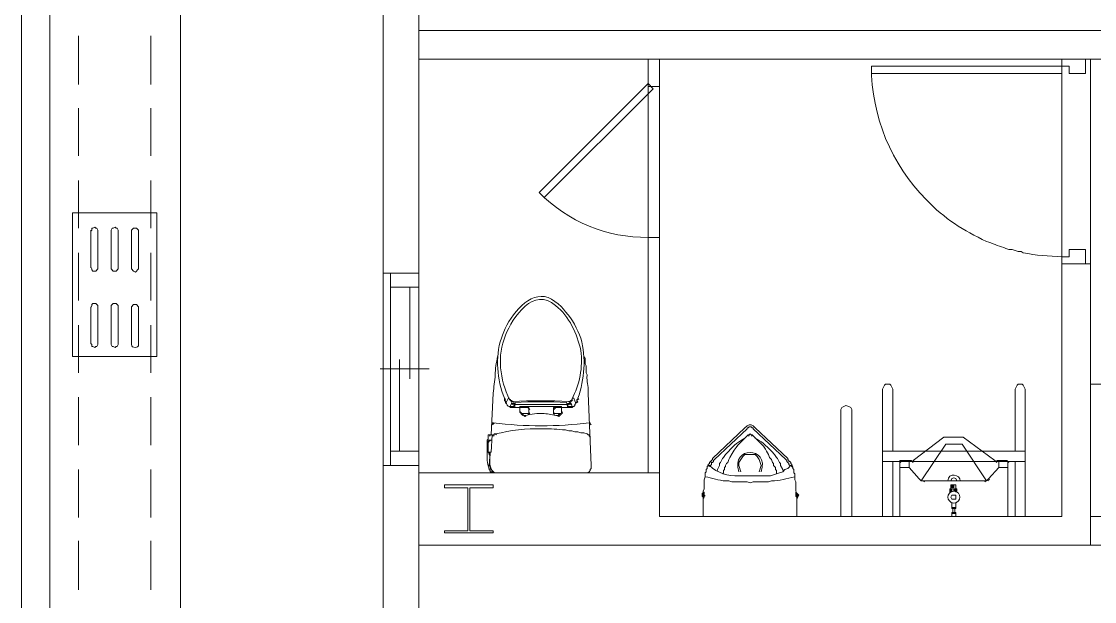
# Model space of a CAD drawing. Header units: millimetres. Extents: x -15161 to 10473752, y -72817 to 33960.
# Drawn here: x 9382.4 to 9828.2, y 2603.1 to 2844.3 of the extents above; entities that cross this region are included whole.
import ezdxf

# ---------------------------------------------------------------- set-up
doc = ezdxf.new("R2010")
doc.units = ezdxf.units.MM
doc.layers.add('PDF_幾何圖形', color=7, linetype='Continuous')

# ---------------------------------------------------------------- blocks, each defined once
blk = doc.blocks.new('拆除後的建築底圖1131126')
at = {"layer": 'PDF_幾何圖形', "lineweight": 0}
for points in [[(10789.34, -581.49), (9382.37, -762.29), (9382.37, 3697.84), (9394.22, 3697.84), (9394.22, -748.74), (10787.64, -569.64)], [(9532.68, 3547.11), (9532.68, -46.74), (9448.42, -46.74), (9448.42, 3547.11)], [(9438.68, 2704.96), (9438.68, 2764.66), (9403.54, 2764.66), (9403.54, 2704.96)], [(9585.6, 2686.75), (9585.6, 2687.17), (9585.18, 2687.17)], [(9586.45, 2686.33), (9586.03, 2686.33), (9586.03, 2686.75)], [(9586.87, 2685.9), (9586.45, 2686.33)], [(9587.3, 2685.06), (9586.87, 2685.48)], [(9587.3, 2685.06), (9586.87, 2685.48)], [(9610.16, 2685.9), (9609.74, 2686.33)], [(9610.16, 2685.9), (9609.74, 2686.33)], [(9589.84, 2681.67), (9589.41, 2681.67), (9589.41, 2682.09)], [(9590.26, 2680.82), (9590.26, 2681.25), (9589.84, 2681.25)], [(9591.95, 2679.98), (9591.53, 2680.4)], [(9578.83, 2677.01), (9578.4, 2677.44)], [(9618.63, 2677.01), (9618.63, 2677.44), (9618.2, 2677.44)], [(9618.63, 2677.01), (9618.2, 2677.44)], [(9619.05, 2676.59), (9618.63, 2677.01)], [(9547.5, 2659.65), (9547.5, 2566.08), (9532.68, 2566.08), (9532.68, 2659.65)], [(9558.08, 2650.34), (9558.08, 2651.61), (9578.4, 2651.61), (9578.4, 2650.34), (9568.67, 2650.34), (9568.67, 2632.56), (9578.4, 2632.56), (9578.4, 2631.71), (9558.08, 2631.71), (9558.08, 2632.56), (9567.82, 2632.56), (9567.82, 2650.34)], [(9769.78, 2647.37), (9768.94, 2647.37), (9768.51, 2646.53), (9768.94, 2645.68), (9770.63, 2645.68), (9770.63, 2647.37)]]:
    blk.add_lwpolyline(points, close=True, dxfattribs=at)
for points in [[(9532.68, 2739.68), (9532.68, 2937.83), (9547.5, 2937.83), (9547.5, 3017.85), (9547.5, 3346.84), (9532.68, 3346.84), (9532.68, 3476.82)], [(9547.5, 2885.33), (9594.92, 2885.33), (9594.92, 2911.58), (9594.92, 2937.83), (9547.5, 2937.83), (9547.5, 2739.68), (9532.68, 2739.68), (9532.68, 2659.65)], [(9382.37, 2878.13), (9382.37, 2778.21)], [(9547.5, 2840.45), (9856.58, 2840.45)], [(9406.08, 2818.01), (9406.08, 2838.33)], [(9436.14, 2818.01), (9436.14, 2838.33)], [(9448.42, 2818.01), (9448.42, 2838.33)], [(9547.5, 2828.59), (9856.58, 2828.59)], [(9647.42, 2828.59), (9647.42, 2817.16), (9642.76, 2817.16), (9642.76, 2828.59)], [(9826.52, 2743.49), (9826.52, 2828.59), (9814.66, 2828.59), (9814.66, 2825.63), (9817.63, 2825.63), (9817.63, 2822.66), (9824.4, 2822.66), (9824.4, 2828.59)], [(9814.66, 2822.66), (9814.66, 2743.49), (9814.66, 2746.45), (9817.63, 2746.45), (9817.63, 2749.41), (9824.4, 2749.41), (9824.4, 2743.49)], [(9647.42, 2818.43), (9647.42, 2754.5), (9642.76, 2754.5), (9642.76, 2818.43)], [(9406.08, 2788.37), (9406.08, 2808.27)], [(9436.14, 2788.37), (9436.14, 2808.27)], [(9448.42, 2788.37), (9448.42, 2808.27)], [(9406.08, 2758.31), (9406.08, 2778.21)], [(9436.14, 2758.31), (9436.14, 2778.21)], [(9448.42, 2758.31), (9448.42, 2778.21)], [(9642.76, 2656.69), (9642.76, 2774.4)], [(9647.42, 2656.69), (9647.42, 2774.4)], [(9382.37, 2757.88), (9382.37, 2737.98)], [(9411.16, 2757.04), (9411.58, 2757.46), (9411.58, 2758.31), (9412.01, 2758.31), (9412.85, 2758.73), (9413.28, 2758.31), (9413.7, 2758.31), (9414.12, 2757.46), (9414.12, 2757.04)], [(9411.16, 2757.46), (9411.16, 2741.79)], [(9414.12, 2757.46), (9414.12, 2741.79)], [(9419.63, 2757.04), (9419.63, 2757.46), (9420.05, 2758.31), (9420.47, 2758.31), (9421.32, 2758.73), (9421.75, 2758.31), (9422.17, 2758.31), (9422.59, 2757.46), (9422.59, 2757.04)], [(9419.63, 2757.46), (9419.63, 2741.79)], [(9422.59, 2757.46), (9422.59, 2741.79)], [(9428.1, 2756.61), (9428.1, 2757.46), (9428.94, 2758.31), (9430.21, 2758.31), (9431.06, 2757.46), (9431.06, 2756.61)], [(9428.1, 2757.04), (9428.1, 2741.79), (9428.1, 2741.37), (9428.94, 2740.52), (9429.79, 2740.1), (9431.06, 2741.37), (9431.06, 2741.79), (9431.06, 2757.04)], [(9406.08, 2728.24), (9406.08, 2748.14)], [(9436.14, 2728.24), (9436.14, 2748.14)], [(9448.42, 2728.24), (9448.42, 2748.14)], [(9790.53, 2750.26), (9791.38, 2749.84), (9792.65, 2749.41), (9793.92, 2749.41), (9795.19, 2748.99), (9796.46, 2748.57), (9797.73, 2748.57), (9798.57, 2748.14)], [(9414.12, 2742.22), (9414.12, 2741.37), (9413.28, 2740.52), (9412.01, 2740.52), (9411.58, 2740.95), (9411.58, 2741.37), (9411.16, 2742.22)], [(9422.59, 2742.22), (9422.59, 2741.37), (9421.75, 2740.52), (9420.47, 2740.52), (9419.63, 2741.37), (9419.63, 2742.22)], [(9547.5, 2656.69), (9647.42, 2656.69), (9647.42, 2638.48), (9814.66, 2638.48), (9814.66, 2743.49), (9826.52, 2743.49), (9826.52, 2626.63)], [(9535.64, 2739.68), (9535.64, 2659.65)], [(9547.5, 2739.68), (9547.5, 2659.65)], [(9547.5, 2733.75), (9535.64, 2733.75)], [(9543.69, 2733.75), (9543.69, 2695.64)], [(9411.16, 2725.28), (9411.58, 2726.13), (9411.58, 2726.55), (9412.01, 2726.97), (9413.28, 2726.97), (9414.12, 2726.13), (9414.12, 2725.28)], [(9411.16, 2725.7), (9411.16, 2710.46), (9411.58, 2710.04), (9411.58, 2709.19), (9412.01, 2709.19), (9412.85, 2708.77), (9413.28, 2709.19), (9413.7, 2709.19), (9414.12, 2710.04), (9414.12, 2710.46), (9414.12, 2725.7)], [(9419.63, 2725.28), (9419.63, 2726.13), (9420.47, 2726.97), (9421.75, 2726.97), (9422.59, 2726.13), (9422.59, 2725.28)], [(9419.63, 2725.7), (9419.63, 2710.46), (9419.63, 2710.04), (9420.05, 2709.19), (9420.47, 2709.19), (9421.32, 2708.77), (9421.75, 2709.19), (9422.17, 2709.19), (9422.59, 2710.04), (9422.59, 2710.46), (9422.59, 2725.7)], [(9428.1, 2724.86), (9428.1, 2725.7), (9428.94, 2726.55), (9430.21, 2726.55), (9431.06, 2725.7), (9431.06, 2724.86)], [(9428.1, 2725.28), (9428.1, 2710.04)], [(9431.06, 2725.28), (9431.06, 2710.04)], [(9382.37, 2718.08), (9382.37, 2618.16)], [(9406.08, 2698.18), (9406.08, 2718.08)], [(9436.14, 2698.18), (9436.14, 2718.08)], [(9448.42, 2698.18), (9448.42, 2718.08)], [(9539.45, 2665.58), (9539.45, 2703.69)], [(9617.36, 2697.34), (9616.93, 2698.18), (9616.93, 2701.15), (9616.51, 2701.99), (9616.51, 2704.11), (9616.09, 2704.96)], [(9551.73, 2699.88), (9531.41, 2699.88)], [(9744.38, 2665.58), (9744.38, 2691.41), (9743.53, 2693.1), (9743.11, 2693.53), (9741.41, 2693.53), (9740.99, 2693.1), (9740.14, 2691.41), (9740.14, 2638.48)], [(9795.19, 2665.58), (9795.19, 2691.41), (9796.03, 2693.1), (9796.46, 2693.53), (9798.15, 2693.53), (9798.57, 2693.1), (9799.42, 2691.41), (9799.42, 2638.48)], [(9826.52, 2693.53), (9986.56, 2693.53), (9986.56, 2638.48)], [(9617.78, 2689.71), (9619.05, 2659.65), (9619.05, 2658.38), (9618.63, 2657.96), (9618.63, 2657.54), (9618.2, 2657.11), (9617.36, 2656.69), (9616.51, 2656.69), (9580.1, 2656.69)], [(9406.08, 2668.12), (9406.08, 2688.02)], [(9436.14, 2668.12), (9436.14, 2688.02)], [(9448.42, 2668.12), (9448.42, 2688.02)], [(9583.06, 2687.17), (9583.06, 2687.6), (9583.48, 2687.17), (9583.06, 2687.6), (9583.48, 2687.17), (9583.06, 2687.6), (9583.48, 2687.17), (9583.06, 2687.6), (9583.48, 2687.17), (9583.06, 2687.6)], [(9583.06, 2686.75), (9583.06, 2687.17), (9583.48, 2686.75)], [(9583.48, 2686.33), (9583.06, 2686.75), (9583.48, 2686.33)], [(9583.48, 2685.48), (9584.76, 2687.6), (9585.18, 2687.6)], [(9583.91, 2685.9), (9583.48, 2686.33), (9583.48, 2685.9), (9583.91, 2685.48)], [(9585.18, 2684.21), (9585.6, 2683.79), (9589.41, 2683.79), (9592.8, 2683.79), (9593.22, 2683.36), (9592.8, 2683.79), (9593.22, 2683.36), (9593.65, 2682.94)], [(9586.03, 2686.75), (9585.6, 2686.75), (9586.03, 2686.33)], [(9586.03, 2684.21), (9585.6, 2684.21), (9586.03, 2683.79), (9585.6, 2684.21), (9586.03, 2683.79), (9585.6, 2684.21), (9586.03, 2683.79), (9585.6, 2684.21), (9586.03, 2683.79), (9585.6, 2684.21), (9586.03, 2683.79), (9585.6, 2684.21), (9585.6, 2684.63), (9586.03, 2685.48), (9586.45, 2685.06), (9586.03, 2685.48), (9586.45, 2685.06), (9586.03, 2685.48), (9586.45, 2685.06), (9586.03, 2685.48), (9586.03, 2685.9), (9586.03, 2685.48), (9586.45, 2685.06)], [(9586.03, 2685.48), (9586.45, 2685.48), (9586.87, 2685.06), (9586.45, 2685.48), (9586.87, 2685.48), (9587.3, 2685.06), (9608.89, 2685.06)], [(9587.3, 2685.48), (9587.72, 2685.06), (9587.3, 2685.48), (9587.72, 2685.06), (9587.3, 2685.48), (9586.87, 2684.21), (9587.3, 2683.79), (9586.87, 2684.21), (9587.3, 2683.79), (9586.87, 2684.21), (9587.3, 2683.79), (9586.87, 2684.21), (9587.3, 2683.79), (9586.87, 2684.21), (9586.03, 2684.21), (9586.45, 2683.79), (9586.03, 2684.21), (9586.45, 2683.79)], [(9586.87, 2685.48), (9587.3, 2685.48), (9587.72, 2685.06)], [(9613.55, 2685.9), (9613.12, 2686.33), (9613.12, 2685.9), (9612.7, 2685.9), (9612.7, 2685.48), (9612.28, 2685.06), (9612.28, 2684.63), (9611.85, 2684.21), (9611.43, 2684.21), (9611.01, 2683.79), (9606.77, 2683.79), (9606.77, 2684.21), (9589.41, 2684.21), (9589.41, 2683.79), (9589.41, 2682.09), (9589.84, 2681.67)], [(9610.16, 2684.21), (9610.58, 2684.21), (9611.01, 2683.79), (9610.58, 2684.21), (9611.01, 2684.21), (9611.43, 2683.79), (9611.01, 2684.21), (9611.43, 2683.79), (9611.01, 2684.21), (9611.43, 2683.79), (9611.01, 2684.21), (9611.43, 2683.79), (9611.01, 2684.21), (9611.01, 2684.63), (9610.58, 2685.48), (9611.01, 2685.06), (9610.58, 2685.48), (9611.01, 2685.06), (9610.58, 2685.48), (9610.16, 2685.48), (9610.58, 2685.06), (9610.16, 2685.48), (9610.16, 2685.9), (9610.16, 2685.48), (9610.58, 2685.06), (9610.16, 2685.48), (9609.74, 2685.48), (9610.16, 2685.06), (9609.74, 2685.48), (9609.31, 2685.48), (9609.74, 2685.06)], [(9609.31, 2685.48), (9609.74, 2685.06), (9609.31, 2685.48), (9609.74, 2685.06), (9609.31, 2685.48), (9609.74, 2685.06), (9609.31, 2685.48), (9609.74, 2685.06), (9609.31, 2685.48), (9609.31, 2684.21), (9609.74, 2683.79), (9609.31, 2684.21), (9609.74, 2683.79), (9609.31, 2684.21), (9609.74, 2683.79), (9609.31, 2684.21), (9609.74, 2683.79), (9609.31, 2684.21), (9610.16, 2684.21), (9610.58, 2683.79), (9610.16, 2684.21), (9610.58, 2683.79)], [(9612.7, 2685.48), (9611.85, 2687.6), (9611.43, 2687.6)], [(9613.12, 2686.75), (9613.12, 2687.17), (9613.55, 2687.17), (9613.55, 2687.6), (9613.97, 2687.17), (9613.55, 2687.6), (9613.97, 2687.17), (9613.55, 2687.6), (9613.97, 2687.17), (9613.55, 2687.6), (9613.97, 2687.17), (9613.55, 2687.6)], [(9613.12, 2686.33), (9613.12, 2686.75), (9613.55, 2686.33)], [(9727.44, 2638.48), (9727.44, 2682.94), (9727.02, 2683.79), (9726.17, 2684.21), (9724.9, 2684.63), (9724.05, 2684.21), (9723.21, 2683.79), (9722.78, 2682.94), (9722.78, 2638.48)], [(9589.84, 2681.25), (9589.84, 2681.67), (9590.26, 2681.25)], [(9592.8, 2681.25), (9589.84, 2681.25), (9590.26, 2680.82), (9590.68, 2680.4), (9590.26, 2680.82)], [(9591.53, 2680.4), (9591.11, 2680.4), (9591.53, 2679.98), (9591.11, 2680.4), (9591.53, 2679.98), (9591.11, 2680.4), (9590.68, 2680.82), (9590.26, 2680.82), (9590.68, 2680.4)], [(9591.11, 2680.4), (9590.68, 2680.82), (9591.11, 2680.4)], [(9592.8, 2683.79), (9593.22, 2683.79), (9593.22, 2683.36), (9593.65, 2682.94), (9593.22, 2683.36), (9593.22, 2681.67), (9593.65, 2681.25), (9593.22, 2681.67), (9593.22, 2681.25), (9593.65, 2680.82)], [(9593.22, 2681.25), (9592.8, 2681.25), (9593.22, 2680.82), (9592.8, 2681.25), (9593.22, 2680.82)], [(9603.81, 2683.79), (9603.38, 2683.79), (9603.81, 2683.36), (9603.38, 2683.79), (9603.38, 2683.36), (9603.81, 2682.94), (9603.38, 2683.36), (9603.81, 2682.94)], [(9603.38, 2683.36), (9603.38, 2681.67), (9603.81, 2681.25), (9603.38, 2681.67), (9603.38, 2681.25), (9603.81, 2680.82), (9603.38, 2681.25), (9603.81, 2680.82), (9603.38, 2681.25), (9606.35, 2681.25)], [(9604.23, 2683.36), (9603.81, 2683.79), (9606.77, 2683.79), (9606.77, 2682.09), (9607.2, 2681.67), (9606.77, 2682.09), (9606.77, 2681.67), (9607.2, 2681.25), (9606.77, 2681.67), (9606.77, 2681.25), (9606.35, 2681.25), (9606.77, 2680.82), (9606.35, 2681.25), (9606.35, 2680.82), (9605.93, 2680.82), (9606.35, 2680.4), (9605.93, 2680.82), (9606.35, 2680.4)], [(9605.5, 2680.82), (9605.5, 2680.4), (9605.93, 2679.98), (9605.5, 2680.4), (9605.08, 2680.4), (9605.5, 2679.98), (9605.08, 2680.4), (9605.5, 2679.98)], [(9605.93, 2680.82), (9605.5, 2680.82), (9605.93, 2680.4)], [(9702.46, 2659.65), (9702.46, 2659.23), (9702.04, 2659.65), (9702.46, 2659.65), (9702.88, 2659.23), (9702.46, 2659.65), (9702.46, 2660.08), (9702.04, 2660.5), (9702.04, 2660.92), (9701.61, 2661.35), (9701.19, 2661.35), (9701.19, 2661.77), (9700.77, 2662.19), (9700.77, 2662.62), (9687.22, 2675.32), (9686.8, 2675.74), (9686.37, 2676.17), (9685.52, 2676.59), (9684.68, 2676.59), (9683.83, 2676.17), (9682.98, 2675.32), (9669.44, 2662.62), (9669.44, 2662.19), (9668.59, 2661.35), (9669.01, 2660.92)], [(9700.77, 2660.92), (9700.34, 2661.35), (9700.34, 2661.77), (9699.92, 2662.19), (9686.37, 2674.9), (9686.37, 2675.32), (9685.95, 2675.32), (9685.52, 2675.74), (9684.68, 2675.74), (9684.25, 2675.32), (9683.83, 2675.32), (9683.83, 2674.9), (9670.28, 2662.19), (9669.86, 2661.77), (9669.86, 2661.35), (9669.44, 2660.92), (9669.01, 2660.92), (9669.01, 2660.08), (9668.59, 2659.65), (9668.59, 2659.23)], [(9576.71, 2672.36), (9576.29, 2672.36), (9576.29, 2670.66), (9575.86, 2670.24), (9575.86, 2668.12), (9576.29, 2667.7), (9575.86, 2668.12), (9576.29, 2667.7)], [(9576.29, 2665.16), (9576.71, 2664.73), (9576.29, 2665.16), (9576.71, 2664.73), (9576.29, 2665.16), (9576.71, 2665.16), (9577.56, 2665.16), (9577.98, 2672.36), (9576.71, 2672.36), (9577.13, 2671.93), (9576.71, 2672.36), (9577.13, 2671.93), (9576.71, 2672.36), (9577.13, 2671.93), (9576.71, 2672.36), (9577.13, 2671.93)], [(9577.98, 2671.93), (9578.4, 2672.36), (9578.83, 2671.93), (9578.4, 2672.36), (9578.83, 2671.93)], [(9578.4, 2672.36), (9578.83, 2672.36), (9578.83, 2672.78), (9579.25, 2672.78), (9579.67, 2672.36)], [(9608.47, 2674.47), (9609.74, 2674.05), (9611.01, 2674.05), (9612.28, 2673.63), (9613.55, 2673.63), (9614.82, 2673.2), (9616.09, 2673.2), (9617.36, 2672.78), (9617.78, 2672.36)], [(9617.36, 2672.78), (9617.78, 2672.36), (9618.2, 2672.36), (9618.2, 2671.93), (9618.63, 2671.93), (9618.63, 2670.66)], [(9685.52, 2672.36), (9685.1, 2672.78), (9684.68, 2672.36), (9684.25, 2672.36), (9684.68, 2671.93)], [(9696.11, 2656.27), (9696.11, 2657.54), (9695.69, 2657.96), (9695.69, 2658.81), (9694.84, 2659.65), (9694.84, 2660.5), (9694.42, 2660.92), (9693.99, 2662.19), (9693.15, 2663.04), (9692.72, 2664.31), (9691.88, 2665.58), (9691.45, 2666.43), (9690.61, 2667.7), (9685.95, 2672.36), (9685.52, 2672.36), (9685.95, 2671.93)], [(9787.99, 2661.35), (9787.56, 2661.77), (9787.56, 2661.35), (9787.14, 2661.35), (9786.72, 2661.77), (9773.59, 2671.51), (9765.55, 2671.51), (9752.85, 2661.77)], [(9575.86, 2666.43), (9575.86, 2665.58), (9576.29, 2665.16), (9576.29, 2669.82)], [(9575.86, 2668.12), (9575.86, 2667.7), (9576.29, 2667.27), (9575.86, 2667.7), (9576.29, 2667.27)], [(9575.86, 2667.7), (9575.86, 2667.27)], [(9576.29, 2666.43), (9575.86, 2666.85), (9575.86, 2667.27), (9576.29, 2666.85)], [(9575.86, 2666.85), (9575.86, 2666.43), (9576.29, 2666)], [(9576.71, 2669.39), (9576.29, 2669.82), (9576.71, 2669.39), (9576.29, 2669.82), (9576.71, 2670.24), (9577.13, 2669.82), (9576.71, 2670.24), (9577.13, 2669.82), (9576.71, 2670.24), (9577.98, 2670.24)], [(9755.39, 2654.15), (9755.81, 2653.73), (9756.23, 2653.3), (9766.39, 2668.54), (9773.17, 2668.54), (9783.33, 2653.3)], [(9547.5, 2665.58), (9535.64, 2665.58)], [(9575.86, 2665.58), (9576.29, 2665.58), (9576.29, 2665.16), (9576.71, 2664.73), (9576.71, 2664.31), (9577.13, 2663.89)], [(9577.13, 2665.16), (9576.71, 2659.65), (9577.13, 2659.23), (9577.13, 2658.38), (9578.83, 2656.69), (9579.25, 2656.69), (9578.4, 2656.69), (9577.98, 2657.11), (9577.13, 2657.11), (9577.13, 2657.54), (9576.71, 2657.96), (9577.13, 2657.54)], [(9576.71, 2664.31), (9577.13, 2664.31), (9576.71, 2664.73), (9577.13, 2664.31), (9576.71, 2664.73), (9576.71, 2665.16), (9577.13, 2664.73)], [(9674.94, 2664.31), (9674.09, 2663.04), (9673.67, 2662.62), (9672.82, 2660.92), (9672.4, 2660.5), (9672.4, 2659.65), (9671.55, 2657.96), (9671.55, 2657.54)], [(9676.63, 2663.04), (9676.21, 2662.19), (9675.79, 2660.92), (9675.36, 2660.5), (9674.94, 2659.65), (9674.94, 2659.23), (9674.52, 2658.81), (9674.52, 2657.96), (9674.09, 2657.54), (9674.09, 2656.69), (9673.67, 2656.27)], [(9688.91, 2657.11), (9689.76, 2659.65), (9688.91, 2662.19), (9688.07, 2663.46), (9687.22, 2664.31), (9682.98, 2664.31), (9682.14, 2663.46), (9680.44, 2660.92), (9680.44, 2659.65), (9681.29, 2657.11)], [(9695.26, 2664.31), (9696.11, 2663.04), (9696.53, 2662.62), (9697.38, 2660.92), (9697.8, 2660.5), (9697.8, 2659.65), (9698.65, 2657.96), (9698.65, 2657.54)], [(9799.42, 2665.58), (9740.14, 2665.58)], [(9747.77, 2661.77), (9747.34, 2661.77), (9747.34, 2661.35), (9747.77, 2660.92), (9747.34, 2661.35), (9747.34, 2660.92), (9747.34, 2638.48), (9792.22, 2638.48), (9792.22, 2660.92), (9792.22, 2661.35), (9792.65, 2660.92), (9792.22, 2661.35), (9791.8, 2661.77), (9791.38, 2661.77), (9791.8, 2661.35)], [(9748.61, 2661.35), (9748.19, 2661.77), (9751.15, 2661.77), (9751.15, 2658.81), (9747.34, 2658.81)], [(9748.19, 2661.77), (9747.77, 2661.77), (9748.19, 2661.35)], [(9753.27, 2661.35), (9752.85, 2661.77), (9752.85, 2661.35), (9752.42, 2661.35), (9752, 2661.77), (9751.15, 2661.77)], [(9752, 2661.77), (9752, 2661.35), (9752.42, 2661.35), (9752.85, 2660.92), (9752.42, 2661.35)], [(9786.72, 2661.77), (9786.72, 2661.35), (9787.14, 2661.35), (9787.56, 2660.92), (9787.14, 2661.35)], [(9787.56, 2661.77), (9788.41, 2661.77)], [(9791.38, 2661.77), (9788.41, 2661.77), (9788.41, 2658.81), (9792.22, 2658.81)], [(9792.22, 2661.35), (9791.8, 2661.77), (9792.22, 2661.35)], [(9406.08, 2638.06), (9406.08, 2657.96)], [(9436.14, 2638.06), (9436.14, 2657.96)], [(9448.42, 2638.06), (9448.42, 2657.96)], [(9668.59, 2661.35), (9668.17, 2660.92), (9668.17, 2660.5), (9667.74, 2660.08), (9667.74, 2659.65), (9668.17, 2659.23)], [(9701.61, 2659.23), (9701.61, 2659.65), (9701.19, 2660.08), (9701.19, 2660.5), (9700.77, 2660.92), (9701.19, 2660.5)], [(9740.14, 2661.35), (9799.42, 2661.35)], [(9744.38, 2638.48), (9744.38, 2661.35)], [(9751.15, 2658.81), (9755.39, 2654.15), (9755.81, 2653.73), (9756.23, 2653.3), (9757.08, 2653.3), (9757.5, 2652.88)], [(9788.41, 2658.81), (9784.18, 2654.15)], [(9795.19, 2638.48), (9795.19, 2661.35)], [(9674.94, 2653.3), (9676.21, 2653.3), (9677.48, 2652.88), (9683.83, 2652.88), (9685.1, 2652.46), (9686.37, 2652.88), (9692.72, 2652.88), (9693.99, 2653.3)], [(9757.08, 2653.3), (9757.5, 2653.3), (9782.06, 2653.3), (9782.48, 2653.3), (9782.91, 2652.88)], [(9782.48, 2653.3), (9783.33, 2653.3), (9783.75, 2653.73), (9784.18, 2653.3)], [(9783.75, 2653.73), (9784.18, 2654.15), (9784.6, 2653.73)], [(9771.05, 2648.64), (9771.05, 2649.92), (9768.09, 2649.92), (9768.09, 2648.22)], [(9768.51, 2648.64), (9768.51, 2649.92), (9768.51, 2651.61), (9770.63, 2651.61), (9770.63, 2649.92), (9770.63, 2648.64)], [(9768.94, 2651.61), (9768.94, 2650.34)], [(9768.94, 2649.07), (9768.94, 2649.92)], [(9769.36, 2651.61), (9769.36, 2650.34)], [(9769.78, 2650.34), (9769.78, 2651.61)], [(9769.78, 2649.92), (9769.78, 2649.07)], [(9770.21, 2649.07), (9770.21, 2649.92)], [(9770.63, 2651.61), (9770.63, 2650.34)], [(9665.62, 2648.22), (9666.05, 2647.8), (9665.62, 2648.22), (9665.2, 2648.22), (9665.2, 2647.8), (9665.62, 2647.37), (9665.2, 2647.8), (9665.2, 2647.37), (9665.2, 2646.95), (9665.62, 2646.53), (9665.2, 2646.95), (9665.2, 2647.37), (9665.62, 2646.95), (9665.2, 2646.95)], [(9665.2, 2647.8), (9665.2, 2647.37), (9665.62, 2646.95), (9665.2, 2647.37), (9665.62, 2646.95), (9665.2, 2647.37), (9665.62, 2647.8), (9665.62, 2648.22), (9666.05, 2647.8)], [(9666.05, 2647.37), (9665.62, 2647.8), (9665.62, 2647.37), (9666.05, 2646.95), (9665.62, 2647.37), (9665.62, 2646.95), (9666.05, 2646.53)], [(9666.47, 2646.95), (9666.05, 2647.37), (9665.62, 2646.95), (9665.62, 2646.53), (9666.05, 2646.1)], [(9704.15, 2647.37), (9704.15, 2646.95), (9705, 2646.1)], [(9704.58, 2646.95), (9705, 2646.95), (9705, 2647.37), (9705.42, 2646.95), (9705, 2647.37), (9704.58, 2647.8), (9704.58, 2648.22), (9705, 2647.8)], [(9705.42, 2646.95), (9705, 2647.37), (9705, 2647.8), (9705.42, 2647.37), (9704.58, 2648.22), (9704.58, 2647.8), (9704.58, 2647.37), (9705, 2646.95), (9704.58, 2647.37), (9704.58, 2646.95), (9705, 2646.53)], [(9705, 2647.8), (9704.58, 2648.22), (9705, 2647.8)], [(9768.94, 2643.99), (9768.94, 2641.87), (9770.63, 2641.87), (9770.63, 2643.99)], [(9770.63, 2642.29), (9768.94, 2642.29)], [(9768.94, 2638.48), (9768.94, 2640.18), (9770.63, 2640.18), (9770.63, 2638.48)], [(9768.94, 2639.75), (9770.63, 2639.75)], [(9769.36, 2640.18), (9769.36, 2641.87)], [(9770.21, 2641.87), (9770.21, 2640.18)], [(9665.62, 2638.48), (9704.58, 2638.48)], [(9826.52, 2638.48), (10350.69, 2638.48), (10350.69, 2416.62), (10382.87, 2416.62), (10382.87, 2290.87)], [(9406.08, 2608), (9406.08, 2628.32)], [(9436.14, 2608), (9436.14, 2628.32)], [(9448.42, 2608), (9448.42, 2628.32)], [(10338.84, 2284.52), (10338.84, 2626.63), (9826.52, 2626.63), (9547.5, 2626.63)]]:
    blk.add_lwpolyline(points, dxfattribs=at)
at = {"layer": 'PDF_幾何圖形', "lineweight": 13}
for points in [[(9382.37, 2878.13), (9382.37, 2778.21)], [(9382.37, 2757.88), (9382.37, 2737.98)], [(9382.37, 2718.08), (9382.37, 2618.16)]]:
    blk.add_lwpolyline(points, dxfattribs=at)
at = {"layer": 'PDF_幾何圖形', "lineweight": 0}
for points in [[(9758.35, 2770.16, -0.197995), (9735.49, 2825.63), (9814.66, 2825.63), (9814.66, 2822.66), (9735.49, 2822.66)], [(9642.76, 2754.5, -0.203644), (9597.46, 2773.13), (9642.76, 2818.43), (9644.88, 2816.31), (9599.57, 2771.01)], [(9586.87, 2685.9), (9586.45, 2686.33), (9586.87, 2685.9), (9586.45, 2686.33), (9586.87, 2685.9), (9586.45, 2686.33, -0.02568), (9609.74, 2686.33), (9610.16, 2686.33), (9610.58, 2685.9), (9610.16, 2686.33), (9610.58, 2685.9), (9610.16, 2686.33), (9610.58, 2686.75), (9611.01, 2686.33), (9610.58, 2686.75), (9611.01, 2686.75), (9611.01, 2687.17), (9611.43, 2686.75), (9611.01, 2687.17, 0.152407), (9614.82, 2707.5)], [(9577.56, 2672.36), (9578.4, 2689.71, -0.015781), (9579.25, 2697.34)], [(9587.3, 2683.79), (9587.3, 2685.9, -0.024998), (9608.89, 2685.9), (9609.31, 2683.79)], [(9618.2, 2677.44, -0.062498), (9578.4, 2677.44), (9577.98, 2677.44), (9578.4, 2677.01), (9577.98, 2677.44), (9577.98, 2677.01), (9578.4, 2676.59), (9577.98, 2677.01)], [(9704.58, 2648.22), (9705, 2647.8), (9705, 2647.37), (9704.58, 2647.8), (9704.58, 2647.37), (9705, 2646.95), (9704.58, 2647.37), (9704.58, 2646.95), (9705, 2646.53), (9704.58, 2646.95), (9704.15, 2647.37), (9704.15, 2648.64), (9704.58, 2648.22), (9704.15, 2649.07), (9704.15, 2652.88), (9703.73, 2653.73), (9703.73, 2656.27), (9703.31, 2656.69), (9703.31, 2657.96), (9702.88, 2658.38), (9702.88, 2658.81), (9702.46, 2659.23), (9702.04, 2659.65), (9701.61, 2659.65), (9701.61, 2659.23), (9700.77, 2658.38), (9699.5, 2657.96), (9698.65, 2657.11), (9697.38, 2656.69), (9696.11, 2656.27), (9694.84, 2655.84), (9693.57, 2655.42), (9680.44, 2655.42, -0.208457), (9668.17, 2659.65), (9668.59, 2659.23), (9668.17, 2659.65), (9667.74, 2659.65), (9668.17, 2659.23), (9667.74, 2659.65), (9667.32, 2659.23), (9667.32, 2658.38), (9666.9, 2657.96), (9666.9, 2657.11), (9666.47, 2656.69), (9666.47, 2655.84), (9666.47, 2655), (9666.05, 2653.73), (9666.05, 2649.92), (9665.62, 2649.07), (9665.62, 2648.22), (9665.62, 2647.8), (9666.05, 2647.37), (9666.05, 2648.64), (9665.62, 2648.64)]]:
    blk.add_lwpolyline(points, format="xyb", dxfattribs=at)
for points in [[(9758.35, 2770.16), (9765.83, 2762.22), (9773.78, 2757.42), (9783.33, 2752.8)], [(9783.33, 2752.8), (9785.84, 2752.02), (9787.95, 2751.01), (9790.53, 2750.26)], [(9798.57, 2748.14), (9803.83, 2747.02), (9809.24, 2746.63), (9814.66, 2746.45)], [(9583.48, 2713.85), (9586.38, 2721.17), (9595.34, 2734.44), (9604.23, 2726.13)], [(9581.79, 2712.58), (9583.65, 2719.04), (9590.69, 2730.03), (9598.3, 2729.94)], [(9598.3, 2729.94), (9601.89, 2730.32), (9606.58, 2726.23), (9608.47, 2723.59)], [(9614.82, 2707.5), (9613.18, 2714.42), (9610.08, 2721.7), (9604.23, 2726.13)], [(9608.47, 2723.59), (9611.34, 2720.4), (9613.14, 2716.53), (9614.82, 2712.58)], [(9583.06, 2687.6), (9580.04, 2695.47), (9578.97, 2704.48), (9581.79, 2712.58)], [(9585.18, 2687.17), (9581.09, 2695.23), (9579.84, 2705.35), (9583.48, 2713.85)], [(9614.82, 2712.58), (9617.08, 2704.38), (9616.21, 2695.55), (9613.55, 2687.6)], [(9431.06, 2710.04), (9431.1, 2708.3), (9428.05, 2708.28), (9428.1, 2710.04)], [(9580.1, 2704.96), (9579.82, 2702.59), (9579.07, 2699.73), (9579.25, 2697.34)], [(9617.78, 2689.71), (9618.06, 2693.8), (9617.14, 2693.73), (9617.36, 2697.34)], [(9585.18, 2684.21), (9584.09, 2684.04), (9584.08, 2685.45), (9583.48, 2685.9)], [(9599.57, 2681.25), (9596.81, 2681.35), (9594.16, 2681.19), (9591.53, 2680.4)], [(9605.08, 2680.4), (9603.25, 2680.66), (9601.44, 2681.25), (9599.57, 2681.25)], [(9579.25, 2672.78), (9585.58, 2674.25), (9592.07, 2675.16), (9598.73, 2674.9)], [(9598.73, 2674.9), (9602.81, 2675.07), (9604.69, 2674.73), (9608.47, 2674.47)], [(9682.98, 2671.09), (9678.6, 2668.5), (9678.27, 2667.92), (9674.94, 2664.31)], [(9684.25, 2672.36), (9680.15, 2668.34), (9679.67, 2668.06), (9676.63, 2663.04)], [(9687.22, 2671.09), (9691.42, 2668.75), (9691.88, 2667.57), (9695.26, 2664.31)], [(9689.76, 2657.11), (9693.16, 2667.72), (9677.02, 2667.86), (9680.44, 2657.11)], [(9575.86, 2665.58), (9575.86, 2661.97), (9575.64, 2661.46), (9576.71, 2657.96)], [(9577.13, 2665.16), (9576.95, 2663.44), (9576.03, 2656.15), (9580.1, 2656.69)], [(9666.47, 2655), (9669.31, 2654.45), (9672, 2653.37), (9674.94, 2653.3)], [(9693.99, 2653.3), (9697.27, 2653.05), (9700.26, 2654.42), (9703.73, 2655)], [(9772.32, 2653.3), (9772.68, 2655.9), (9767.35, 2656.96), (9767.24, 2653.3)], [(9771.05, 2653.3), (9770.93, 2655.02), (9768.64, 2655.02), (9768.51, 2653.3)], [(9769.78, 2649.07), (9766.42, 2648.55), (9766.42, 2644.5), (9769.78, 2643.99)], [(9769.78, 2643.99), (9773.13, 2644.5), (9773.13, 2648.55), (9769.78, 2649.07)], [(9665.62, 2646.95), (9665.62, 2644.13), (9665.62, 2641.31), (9665.62, 2638.48)], [(9704.58, 2638.48), (9704.58, 2641.31), (9704.58, 2644.13), (9704.58, 2646.95)]]:
    blk.add_open_spline(points, degree=3, dxfattribs=at)

msp = doc.modelspace()

# ---------------------------------------------------------------- block references
at = {"color": 30}
msp.add_blockref('拆除後的建築底圖1131126', (0, 0), dxfattribs=at)

doc.saveas('drawing.dxf')
